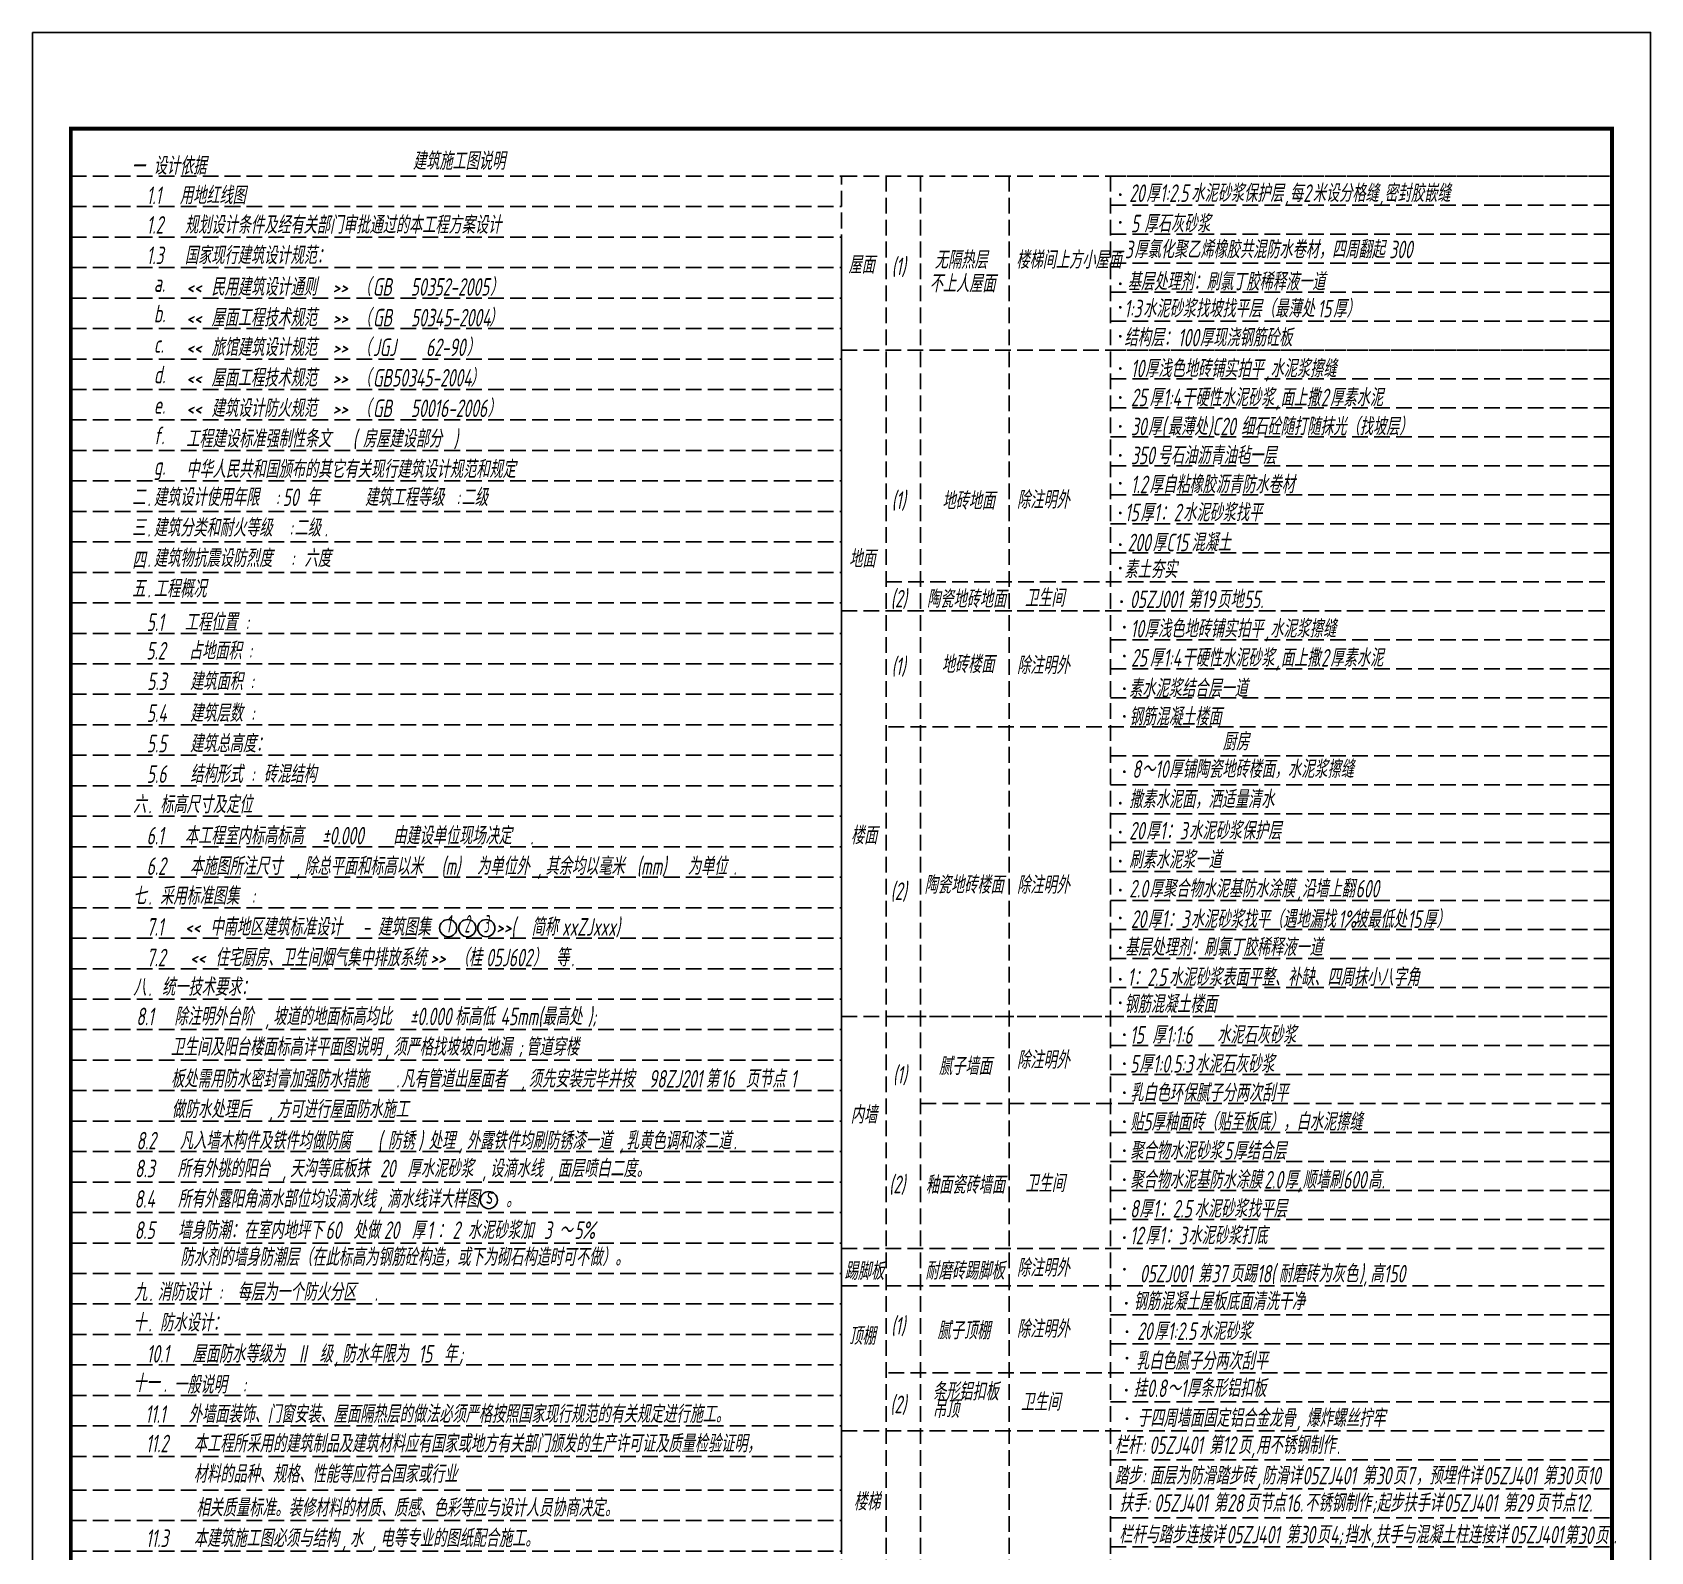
# Model space of a CAD drawing. Header units: millimetres. Extents: x -807114 to 558292, y -468455 to -61603.
# Drawn here: x -581947 to -556163, y -141371 to -117170 of the extents above; entities that cross this region are included whole.
import ezdxf
from ezdxf.enums import TextEntityAlignment as Align

# ---------------------------------------------------------------- set-up
doc = ezdxf.new("R2010")
doc.units = ezdxf.units.MM
doc.header["$LTSCALE"] = 1000
doc.linetypes.add('DASH', pattern=[0.35, 0.25, -0.1])
for name, color, linetype in [('PUB_TEXT', 3, 'Continuous'), ('PUB_TITLE', 4, 'Continuous'), ('标注1', 7, 'Continuous')]:
    doc.layers.add(name, color=color, linetype=linetype)
doc.styles.add('TEXT', font='gbeitc.shx', dxfattribs={"width": 0.85, "bigfont": 'hztxt.shx'})

# ---------------------------------------------------------------- blocks, each defined once
blk = doc.blocks.new('G$CB05D023B')
at = {"layer": 'PUB_TITLE'}
blk.add_lwpolyline([(0, 36466), (0, 0), (25784, 0), (25784, 36466)], close=True, dxfattribs=at)
at = {"layer": 'PUB_TITLE', "const_width": 61.4}
blk.add_lwpolyline([(614, 34931), (614, 614), (25170, 614), (25170, 34931)], close=True, dxfattribs=at)

msp = doc.modelspace()

# ---------------------------------------------------------------- linework, layer by layer
at = {"layer": 'PUB_TEXT', "color": 0, "const_width": 21.9}
for points in [[(-564624.5, -119754.5, 1), (-564602.1, -119754.5, 1)], [(-564624.5, -120197.6, 1), (-564602.1, -120197.6, 1)], [(-564624.5, -120671.2, 1), (-564602.1, -120671.2, 1)], [(-564624.5, -121175, 1), (-564602.1, -121175, 1)], [(-564624.5, -121549.5, 1), (-564602.1, -121549.5, 1)], [(-564624.5, -122011.1, 1), (-564602.1, -122011.1, 1)], [(-564624.5, -122524.3, 1), (-564602.1, -122524.3, 1)], [(-564624.5, -122985.9, 1), (-564602.1, -122985.9, 1)], [(-564624.5, -123447.5, 1), (-564602.1, -123447.5, 1)], [(-564624.5, -123909.2, 1), (-564602.1, -123909.2, 1)], [(-564624.5, -124352.3, 1), (-564602.1, -124352.3, 1)], [(-564624.5, -124825.9, 1), (-564602.1, -124825.9, 1)], [(-564624.5, -125329.7, 1), (-564602.1, -125329.7, 1)], [(-564624.5, -125704.2, 1), (-564602.1, -125704.2, 1)], [(-564603.9, -126238.9, 1), (-564581.6, -126238.9, 1)], [(-564558.8, -126644.6, 1), (-564536.5, -126644.6, 1)], [(-564558.8, -127104.8, 1), (-564536.5, -127104.8, 1)], [(-564558.8, -127626, 1), (-564536.5, -127626, 1)], [(-564558.8, -128065.7, 1), (-564536.5, -128065.7, 1)], [(-564558.8, -128948.2, 1), (-564536.5, -128948.2, 1)], [(-564624.5, -129448.7, 1), (-564602.1, -129448.7, 1)], [(-564624.5, -129910.4, 1), (-564602.1, -129910.4, 1)], [(-564624.5, -130372, 1), (-564602.1, -130372, 1)], [(-564624.5, -130833.6, 1), (-564602.1, -130833.6, 1)], [(-564624.5, -131276.8, 1), (-564602.1, -131276.8, 1)], [(-564624.5, -131750.3, 1), (-564602.1, -131750.3, 1)], [(-564624.5, -132254.2, 1), (-564602.1, -132254.2, 1)], [(-564624.5, -132628.6, 1), (-564602.1, -132628.6, 1)], [(-564558.8, -133137.7, 1), (-564536.5, -133137.7, 1)], [(-564558.8, -133599.4, 1), (-564536.5, -133599.4, 1)], [(-564558.8, -134061, 1), (-564536.5, -134061, 1)], [(-564558.8, -134522.6, 1), (-564536.5, -134522.6, 1)], [(-564558.8, -134984.2, 1), (-564536.5, -134984.2, 1)], [(-564558.8, -135445.9, 1), (-564536.5, -135445.9, 1)], [(-564558.8, -135907.5, 1), (-564536.5, -135907.5, 1)], [(-564558.8, -136369.1, 1), (-564536.5, -136369.1, 1)], [(-564557.7, -136872.3, 1), (-564535.3, -136872.3, 1)], [(-564527.2, -137414.3, 1), (-564504.9, -137414.3, 1)], [(-564516.8, -137868.6, 1), (-564494.5, -137868.6, 1)], [(-564516.8, -138289.5, 1), (-564494.5, -138289.5, 1)], [(-564527.2, -138799.2, 1), (-564504.9, -138799.2, 1)], [(-564516.8, -139253.4, 1), (-564494.5, -139253.4, 1)]]:
    msp.add_lwpolyline(points, format="xyb", close=True, dxfattribs=at)
at = {"layer": 'PUB_TEXT', "color": 0}
for centre in [(-575320.8, -131438.6), (-575017.3, -131438.6), (-574713.8, -131438.6), (-574674, -135771.2)]:
    msp.add_circle(centre, 136.6, dxfattribs=at)
at = {"layer": '标注1', "color": 251, "linetype": 'DASH'}
for p, q in [((-581333, -119460), (-569054.8, -119460)), ((-569054.8, -141292.1), (-569054.8, -119460)), ((-569054.8, -119460), (-556776.7, -119460)), ((-568342.2, -141753.7), (-568342.2, -119460)), ((-567795.6, -141753.7), (-567795.6, -119460)), ((-566381.6, -141753.7), (-566381.6, -119460)), ((-564767.6, -119460), (-556776.7, -119460)), ((-564767.6, -141753.7), (-564767.6, -119460)), ((-581333, -119945.6), (-569054.8, -119945.6)), ((-564767.6, -119921.6), (-556776.7, -119921.6)), ((-564767.6, -120383.3), (-556776.7, -120383.3)), ((-581333, -120431.1), (-569054.8, -120431.1)), ((-569054.8, -141753.7), (-569054.8, -120543.3)), ((-581333, -120916.7), (-569054.8, -120916.7)), ((-564767.6, -120844.9), (-556776.7, -120844.9)), ((-581333, -121402.3), (-569054.8, -121402.3)), ((-564767.6, -121306.5), (-556776.7, -121306.5)), ((-581333, -121887.9), (-569054.8, -121887.9)), ((-564767.6, -121768.2), (-556776.7, -121768.2)), ((-581333, -122373.4), (-569054.8, -122373.4)), ((-569054.8, -122229.8), (-556776.7, -122229.8)), ((-564767.6, -122229.8), (-556776.7, -122229.8)), ((-564767.6, -122229.8), (-556776.7, -122229.8)), ((-564767.6, -122691.4), (-556776.7, -122691.4)), ((-581333, -122859), (-569054.8, -122859)), ((-564767.6, -123153), (-556776.7, -123153)), ((-581333, -123344.6), (-569054.8, -123344.6)), ((-564767.6, -123614.7), (-556776.7, -123614.7)), ((-581333, -123830.2), (-569054.8, -123830.2)), ((-564767.6, -124076.3), (-556776.7, -124076.3)), ((-581333, -124315.7), (-569054.8, -124315.7)), ((-564767.6, -124537.9), (-556776.7, -124537.9)), ((-581333, -124801.3), (-569054.8, -124801.3)), ((-564767.6, -124999.6), (-556776.7, -124999.6)), ((-581333, -125286.9), (-569054.8, -125286.9)), ((-564767.6, -125461.2), (-556776.7, -125461.2)), ((-581333, -125772.5), (-569054.8, -125772.5)), ((-568342.2, -125922.8), (-556776.7, -125922.8)), ((-581333, -126258), (-569054.8, -126258)), ((-569054.8, -126384.5), (-556776.7, -126384.5)), ((-568342.2, -126384.5), (-556776.7, -126384.5)), ((-581333, -126743.6), (-569054.8, -126743.6)), ((-564767.6, -126846.1), (-556776.7, -126846.1)), ((-581333, -127229.2), (-569054.8, -127229.2)), ((-564767.6, -127307.7), (-556776.7, -127307.7)), ((-581333, -127714.7), (-569054.8, -127714.7)), ((-564767.6, -127769.4), (-556776.7, -127769.4)), ((-581333, -128200.3), (-569054.8, -128200.3)), ((-581333, -128200.3), (-569054.8, -128200.3)), ((-568306.5, -128231), (-556776.7, -128231)), ((-581333, -128685.9), (-569054.8, -128685.9)), ((-564767.6, -128692.6), (-557472.2, -128692.6)), ((-564767.6, -128692.6), (-556776.7, -128692.6)), ((-581333, -129171.5), (-569054.8, -129171.5)), ((-564767.6, -129154.3), (-556776.7, -129154.3)), ((-581333, -129657), (-569054.8, -129657)), ((-564767.6, -129615.9), (-556776.7, -129615.9)), ((-581333, -130142.6), (-569054.8, -130142.6)), ((-564767.6, -130077.5), (-556776.7, -130077.5)), ((-581333, -130628.2), (-569054.8, -130628.2)), ((-564767.6, -130539.1), (-556776.7, -130539.1)), ((-581333, -131113.8), (-569054.8, -131113.8)), ((-564767.6, -131000.8), (-556776.7, -131000.8)), ((-564767.6, -131462.4), (-556776.7, -131462.4)), ((-581333, -131599.3), (-569054.8, -131599.3)), ((-564767.6, -131924), (-556776.7, -131924)), ((-581333, -132084.9), (-569054.8, -132084.9)), ((-564767.6, -132385.7), (-556776.7, -132385.7)), ((-581333, -132570.5), (-569054.8, -132570.5)), ((-569054.8, -132847.3), (-556776.7, -132847.3)), ((-569054.8, -132847.3), (-556776.7, -132847.3)), ((-568306.5, -132847.3), (-556776.7, -132847.3)), ((-568306.5, -132847.3), (-556776.7, -132847.3)), ((-568306.5, -132847.3), (-556776.7, -132847.3)), ((-568306.5, -132847.3), (-556776.7, -132847.3)), ((-581333, -133056.1), (-569054.8, -133056.1)), ((-581333, -133541.6), (-569054.8, -133541.6)), ((-564767.6, -133308.9), (-556776.7, -133308.9)), ((-564767.6, -133770.6), (-556776.7, -133770.6)), ((-581333, -134027.2), (-569054.8, -134027.2)), ((-567795.6, -134232.2), (-556776.7, -134232.2)), ((-581333, -134512.8), (-569054.8, -134512.8)), ((-564767.6, -134693.8), (-556776.7, -134693.8)), ((-581333, -134998.3), (-569054.8, -134998.3)), ((-564767.6, -135155.5), (-556776.7, -135155.5)), ((-581333, -135483.9), (-569054.8, -135483.9)), ((-564767.6, -135617.1), (-556776.7, -135617.1)), ((-581333, -135969.5), (-569054.8, -135969.5)), ((-564767.6, -136078.7), (-556776.7, -136078.7)), ((-581333, -136455.1), (-569054.8, -136455.1)), ((-569054.8, -136540.4), (-556776.7, -136540.4)), ((-581333, -136940.6), (-569054.8, -136940.6)), ((-569054.8, -137137.4), (-556776.7, -137137.4)), ((-581333, -137426.2), (-569054.8, -137426.2)), ((-564767.6, -137599), (-556776.7, -137599)), ((-581333, -137911.8), (-569054.8, -137911.8)), ((-564767.6, -138060.6), (-556776.7, -138060.6)), ((-581333, -138397.4), (-569054.8, -138397.4)), ((-581333, -138397.4), (-569054.8, -138397.4)), ((-568306.5, -138522.3), (-556776.7, -138522.3)), ((-581333, -138882.9), (-569054.8, -138882.9)), ((-564767.6, -138983.9), (-556776.7, -138983.9)), ((-581333, -139368.5), (-569054.8, -139368.5)), ((-569054.8, -139445.5), (-556776.7, -139445.5)), ((-581333, -139854.1), (-569054.8, -139854.1)), ((-564767.6, -139907.2), (-556776.7, -139907.2)), ((-581333, -140391.5), (-569054.8, -140391.5)), ((-564767.6, -140368.8), (-556776.7, -140368.8)), ((-581333, -140877), (-569054.8, -140877)), ((-564767.6, -140830.4), (-556776.7, -140830.4)), ((-564767.6, -141292.1), (-556776.7, -141292.1)), ((-581333, -141362.6), (-569054.8, -141362.6))]:
    msp.add_line(p, q, dxfattribs=at)

# ---------------------------------------------------------------- block references
at = {"color": 1}
msp.add_blockref('G$CB05D023B', (-581946.9, -153636.2), dxfattribs=at)

# ---------------------------------------------------------------- texts
at = {"layer": 'PUB_TEXT', "color": 0, "style": 'TEXT', "width": 0.75}
for s, p in [('建筑施工图说明', (-575885.9, -119360.1)), ('一', (-580367.4, -119446.1)), ('设计依据', (-580016.5, -119435.1)), ('1.1', (-580126.9, -119906.9)), ('用地红线图', (-579599.9, -119906.9)), ('20', (-564471, -119871.7)), ('厚', (-564196.6, -119871.7)), ('1:2.5', (-563982.8, -119871.7)), ('水泥砂浆保护层', (-563483.8, -119871.7)), ('每', (-561912.2, -119871.7)), ('2', (-561698.4, -119871.7)), ('米设分格缝', (-561548.7, -119871.7)), ('密封胶嵌缝', (-560404.8, -119871.7)), (',', (-561987.1, -119871.7)), (',', (-560479.6, -119871.7)), ('1.2', (-580126.9, -120377.2)), ('规划设计条件及经有关部门审批通过的本工程方案设计', (-579519, -120377.2)), ('5', (-564444.5, -120356.5)), ('厚石灰砂浆', (-564230.7, -120356.5)), ('1.3', (-580126.9, -120862.7)), ('国家现行建筑设计规范：', (-579519, -120862.7)), ('无隔热层', (-567572.1, -120934.8)), ('楼梯间上方小屋面', (-566272.8, -120934.8)), ('3', (-564540.4, -120768.4)), ('厚氯化聚乙烯橡胶共混防水卷材，四周翻起', (-564390.8, -120768.4)), ('300', (-560328.1, -120768.4)), ('屋面', (-568946.7, -121012.5)), ('(1)', (-568255.4, -121039.2)), ('a.', (-580011.6, -121303.9)), ('民用建筑设计通则', (-579096.1, -121365.4)), ('（', (-576764.6, -121365.4)), ('GB', (-576523.5, -121365.4)), ('50352-2005', (-575919.5, -121365.4)), ('）', (-574658.3, -121365.4)), ('不上人屋面', (-567653.4, -121311.3)), ('基层处理剂：刷氯丁胶稀释液一道', (-564497.5, -121281.3)), ('<<', (-579498.1, -121365.4)), ('>>', (-577166.6, -121365.4)), ('1:3', (-564550.1, -121710.7)), ('水泥砂浆找坡找平层（最薄处', (-564250.7, -121710.7)), ('15', (-561471, -121710.7)), ('厚）', (-561221.6, -121710.7)), ('b.', (-580011.6, -121789.5)), ('<<', (-579498.1, -121854.9)), ('屋面工程技术规范', (-579095.7, -121854.9)), ('>>', (-577164.3, -121854.9)), ('（', (-576761.9, -121854.9)), ('GB', (-576520.5, -121854.9)), ('50345-2004', (-575916, -121854.9)), ('）', (-574672.4, -121854.9)), ('结构层：', (-564550.1, -122172.3)), ('100', (-563694.8, -122172.3)), ('厚现浇钢筋砼板', (-563345.6, -122172.3)), ('c.', (-580011.6, -122275.1)), ('<<', (-579498.1, -122327.1)), ('旅馆建筑设计规范', (-579095.9, -122327.1)), ('>>', (-577165.4, -122327.1)), ('（', (-576763.2, -122327.1)), ('JGJ', (-576521.9, -122327.1)), ('62-90', (-575676.4, -122327.1)), ('）', (-575030, -122327.1)), ('10', (-564444.5, -122664.7)), ('厚浅色地砖铺实拍平', (-564220, -122664.7)), ('水泥浆擦缝', (-562220.8, -122664.7)), ('d.', (-580011.6, -122760.6)), ('<<', (-579498.1, -122812.7)), ('屋面工程技术规范', (-579095.9, -122812.7)), ('>>', (-577165.4, -122812.7)), ('（', (-576763.2, -122812.7)), ('GB50345-2004', (-576521.9, -122812.7)), ('）', (-574966.8, -122812.7)), (',', (-562295.6, -122664.7)), ('建筑设计防火规范', (-579095.9, -123298.3)), ('（', (-576763.2, -123298.3)), ('）', (-574695.8, -123298.3)), ('25', (-564444.5, -123126.3)), ('厚', (-564145.2, -123126.3)), ('1:4', (-563931.4, -123126.3)), ('干硬性水泥砂浆', (-563632, -123126.3)), ('面上撒', (-562060.4, -123126.3)), ('2', (-561418.9, -123126.3)), ('厚素水泥', (-561269.2, -123126.3)), ('e.', (-580011.6, -123246.2)), ('<<', (-579498.1, -123298.3)), ('>>', (-577165.4, -123298.3)), ('GB', (-576521.9, -123298.3)), ('50016-2006', (-575917.7, -123298.3)), (',', (-562135.2, -123126.3)), ('f.', (-580011.6, -123731.8)), ('工程建设标准强制性条文', (-579498.1, -123783.8)), ('(', (-576843.1, -123783.8)), ('房屋建设部分', (-576682.2, -123783.8)), (')', (-575234, -123783.8)), ('30', (-564444.5, -123587.9)), ('厚', (-564170.1, -123587.9)), ('(', (-563956.3, -123587.9)), ('最薄处', (-563856.5, -123587.9)), (')C20', (-563215, -123587.9)), ('细石砼随打随抹光（找坡层）', (-562691.2, -123587.9)), ('号石油沥青油毡一层', (-564020.5, -124049.5)), ('g.', (-580011.6, -124217.3)), ('中华人民共和国颁布的其它有关现行建筑设计规范和规定', (-579498.1, -124269.4)), ('350', (-564444.5, -124049.5)), ('1.2', (-564444.5, -124511.2)), ('厚自粘橡胶沥青防水卷材', (-564145.2, -124511.2)), ('二', (-580359.6, -124716)), ('建筑设计使用年限', (-580014.7, -124716)), (':', (-578072.4, -124716)), ('50', (-577959.1, -124716)), ('年', (-577577.3, -124716)), ('建筑工程等级', (-576649.2, -124716)), (':', (-575192.5, -124716)), ('二级', (-575111.6, -124716)), ('(1)', (-568255.4, -124762.8)), ('地砖地面', (-567452.4, -124771.8)), ('除注明外', (-566260.7, -124756.1)), ('.', (-580116.8, -124716)), ('15', (-564540.4, -124958.8)), ('厚', (-564291, -124958.8)), ('1', (-564077.2, -124958.8)), ('：', (-563977.4, -124958.8)), ('2', (-563763.5, -124958.8)), ('水泥砂浆找平', (-563613.9, -124958.8)), ('三', (-580359.6, -125201.6)), ('建筑分类和耐火等级', (-580014.7, -125201.6)), (':', (-577854.4, -125201.6)), ('二级', (-577774.3, -125201.6)), ('.', (-580116.8, -125201.6)), ('.', (-577294.3, -125201.6)), ('200', (-564497.5, -125436)), ('厚', (-564096.8, -125436)), ('C15', (-563882.1, -125436)), ('混凝土', (-563481.4, -125436)), ('四', (-580358.2, -125722.2)), ('建筑物抗震设防烈度', (-580014.7, -125687.1)), (':', (-577829.6, -125687.1)), ('六度', (-577612.9, -125687.1)), ('地面', (-568935.4, -125694.8)), ('素土夯实', (-564550.1, -125865.3)), ('.', (-580116.8, -125687.1)), ('五', (-580359.6, -126172.7)), ('工程概况', (-580014.7, -126172.7)), ('(2)', (-568270.3, -126330.7)), ('陶瓷地砖地面', (-567695.2, -126336.7)), ('卫生间', (-566134.3, -126320.7)), ('05ZJ001', (-564459, -126341.6)), ('第', (-563536, -126341.6)), ('19', (-563322.2, -126341.6)), ('页地', (-563072.7, -126341.6)), ('55.', (-562645.1, -126341.6)), ('.', (-580116.8, -126172.7)), ('5.1', (-580126.9, -126706.7)), ('工程位置', (-579521.2, -126706.7)), (':', (-578553.6, -126706.7)), ('10', (-564450.1, -126809.9)), ('厚浅色地砖铺实拍平', (-564225.5, -126809.9)), ('水泥浆擦缝', (-562226.3, -126809.9)), ('占地面积', (-579456.7, -127160.4)), (',', (-562301.1, -126809.9)), ('5.2', (-580131.8, -127160.4)), (':', (-578505, -127160.4)), ('(1)', (-568257.8, -127407.6)), ('地砖楼面', (-567461.9, -127376.6)), ('除注明外', (-566260.7, -127393.2)), ('25', (-564440.8, -127273.2)), ('厚', (-564141.5, -127273.2)), ('1:4', (-563927.7, -127273.2)), ('干硬性水泥砂浆', (-563628.3, -127273.2)), ('面上撒', (-562056.7, -127273.2)), ('2', (-561415.2, -127273.2)), ('厚素水泥', (-561265.6, -127273.2)), ('5.3', (-580119.1, -127647.9)), ('建筑面积', (-579437.6, -127647.9)), (',', (-562131.5, -127273.2)), (':', (-578476.8, -127647.9)), ('素水泥浆结合层一道', (-564474.8, -127759)), ('5.4', (-580124.9, -128154)), ('建筑层数', (-579436, -128154)), (':', (-578464.9, -128154)), ('钢筋混凝土楼面', (-564471.7, -128211.3)), ('5.5', (-580124.9, -128639.6)), ('建筑总高度：', (-579436, -128639.6)), ('厨房', (-562982.6, -128608)), ('5.6', (-580124.9, -129125.1)), ('结构形式', (-579436, -129125.1)), ('砖混结构', (-578261.6, -129125.1)), ('8', (-564422.4, -129046.3)), ('～', (-564272.8, -129046.3)), ('10', (-564058.9, -129046.3)), ('厚铺陶瓷地砖楼面，水泥浆擦缝', (-563834.4, -129046.3)), (':', (-578464.9, -129125.1)), ('六', (-580343.8, -129609.7)), ('标高尺寸及定位', (-579914.4, -129609.2)), ('撒素水泥面，洒适量清水', (-564471, -129528.1)), ('.', (-580101.1, -129609.7)), ('6.1', (-580126.9, -130105.7)), ('本工程室内标高标高', (-579519, -130105.7)), ('%%p0.000', (-577333.9, -130105.7)), ('由建设单位现场决定', (-576200.9, -130105.7)), ('楼面', (-568906.7, -130102)), ('20', (-564471, -130027.6)), ('厚', (-564196.6, -130027.6)), ('1', (-563982.8, -130027.6)), ('：', (-563883, -130027.6)), ('3', (-563669.2, -130027.6)), ('水泥砂浆保护层', (-563519.5, -130027.6)), ('.', (-574015.8, -130105.7)), ('刷素水泥浆一道', (-564471, -130489.3)), ('6.2', (-580126.9, -130591.3)), ('本施图所注尺寸', (-579438.1, -130591.3)), ('除总平面和标高以米', (-577617.2, -130591.3)), ('(m)', (-575432.1, -130591.3)), ('为单位外', (-574865.6, -130591.3)), ('其余均以毫米', (-573773.1, -130591.3)), ('(mm)', (-572316.3, -130591.3)), ('为单位', (-571507, -130591.3)), (',', (-577738.6, -130591.3)), (',', (-573894.4, -130591.3)), ('.', (-570778.7, -130591.3)), ('(2)', (-568272.6, -130990.6)), ('陶瓷地砖楼面', (-567733.9, -130888.9)), ('除注明外', (-566260.7, -130892.2)), ('2.0', (-564471, -130950.9)), ('厚聚合物水泥基防水涂膜', (-564146.7, -130950.9)), ('沿墙上翻', (-561719.8, -130950.9)), ('600', (-560864.5, -130950.9)), ('七', (-580343.8, -131066.4)), ('采用标准图集', (-579914.4, -131065.9)), (':', (-578457.7, -131065.9)), (',', (-561794.6, -130950.9)), ('.', (-580101.1, -131066.4)), ('20', (-564444.5, -131435.6)), ('厚', (-564170.1, -131435.6)), ('1', (-563956.3, -131435.6)), ('：', (-563856.5, -131435.6)), ('3', (-563642.7, -131435.6)), ('水泥砂浆找平（遇地漏找', (-563493, -131435.6)), ('1%', (-561141, -131435.6)), ('坡最低处', (-560891.5, -131435.6)), ('15', (-560036.2, -131435.6)), ('厚）', (-559786.7, -131435.6)), ('7.1', (-580126.9, -131560)), ('<<', (-579519, -131560)), ('中南地区建筑标准设计', (-579114.4, -131560)), ('-', (-576686.5, -131560)), ('建筑图集', (-576443.7, -131560)), ('>>(', (-574562.1, -131560)), ('简称', (-573995.6, -131560)), ('xxZJxxx)', (-573510, -131560)), ('住宅厨房、卫生间烟气集中排放系统', (-579033.4, -132048)), ('（桂', (-575204.2, -132048)), ('）', (-573972.8, -132048)), ('等', (-573607.7, -132048)), ('基层处理剂：刷氯丁胶稀释液一道', (-564540.4, -131883.3)), ('7.2', (-580126.9, -132048)), ('<<', (-579438.1, -132048)), ('>>', (-575608.8, -132048)), ('05J602', (-574718.6, -132048)), ('.', (-573364.9, -132048)), ('八', (-580343.8, -132519.5)), ('统一技术要求：', (-579884.1, -132516.8)), ('1', (-564497.5, -132360.5)), ('：', (-564397.7, -132360.5)), ('2.5', (-564183.9, -132360.5)), ('水泥砂浆表面平整、补缺、四周抹小八字角', (-563834.6, -132360.5)), ('.', (-580101.1, -132519.5)), ('钢筋混凝土楼面', (-564550.1, -132789.8)), ('8.1', (-580291.4, -132986.1)), ('除注明外台阶', (-579685.6, -132986.1)), ('坡道的地面标高均比', (-578112.9, -132986.1)), ('%%p0.000', (-575935.3, -132986.1)), ('标高低', (-575216.2, -132986.1)), ('45mm(', (-574490.3, -132986.1)), ('最高处', (-573821.2, -132986.1)), (');', (-573095.3, -132986.1)), (',', (-578233.9, -132986.1)), ('15', (-564457.5, -133279)), ('厚', (-564101.2, -133279)), ('1:1:6', (-563887.3, -133279)), ('水泥石灰砂浆', (-563072.1, -133279)), ('卫生间及阳台楼面标高详平面图说明', (-579743, -133471.6)), ('须严格找坡坡向地漏', (-576200.8, -133471.6)), (';', (-574203.2, -133471.6)), ('管道穿楼', (-574082.2, -133471.6)), (',', (-576321.7, -133471.6)), ('腻子墙面', (-567504.4, -133778.3)), ('除注明外', (-566260.7, -133680)), ('5', (-564457.5, -133740.7)), ('厚', (-564307.9, -133740.7)), ('1:0.5:3', (-564094, -133740.7)), ('水泥石灰砂浆', (-563420.5, -133740.7)), ('板处需用防水密封膏加强防水措施', (-579741.4, -133979.7)), ('凡有管道出屋面者', (-576072.9, -133979.7)), ('须先安装完毕并按', (-574039.3, -133979.7)), ('98ZJ201', (-572125.3, -133979.7)), ('第', (-571220.2, -133979.7)), ('16', (-570981, -133979.7)), ('页节点', (-570582.2, -133979.7)), ('1', (-569864.5, -133979.7)), ('(1)', (-568235.6, -133914.8)), ('.', (-576152.7, -133979.7)), (',', (-574158.9, -133979.7)), ('乳白色环保腻子分两次刮平', (-564457.5, -134202.3)), ('做防水处理后', (-579730.2, -134465.3)), ('方可进行屋面防水施工', (-578054.5, -134465.3)), ('内墙', (-568911.7, -134550.9)), (',', (-578174.1, -134465.3)), ('贴5厚釉面砖（贴至板底），白水泥擦缝', (-564457.5, -134663.9)), ('8.2', (-580288.6, -134964.2)), ('凡入墙木构件及铁件均做防腐', (-579599.7, -134964.2)), ('(', (-576443.5, -134964.2)), ('防锈', (-576281.6, -134964.2)), (')', (-575796.1, -134964.2)), ('处理', (-575634.2, -134964.2)), ('外露铁件均刷防锈漆一道', (-575027.2, -134964.2)), ('乳黄色调和漆二道', (-572492.8, -134964.2)), ('聚合物水泥砂浆', (-564457.5, -135125.6)), ('5', (-562960.8, -135125.6)), ('厚结合层', (-562811.1, -135125.6)), ('所有外挑的阳台', (-579634.3, -135407.9)), ('天沟等底板抹', (-577842, -135407.9)), ('厚水泥砂浆', (-575970.1, -135407.9)), (',', (-575148.6, -134964.2)), ('设滴水线', (-574655.8, -135407.9)), ('面层喷白二度。', (-573580.4, -135407.9)), (',', (-572584.2, -134964.2)), ('.', (-570778.2, -134964.2)), ('8.3', (-580312.3, -135407.9)), ('20', (-576408.2, -135407.9)), ('(2)', (-568296.5, -135661.5)), ('釉面瓷砖墙面', (-567714, -135670)), ('卫生间', (-566127.3, -135644.2)), ('聚合物水泥基防水涂膜', (-564457.5, -135587.2)), ('2.0', (-562319.3, -135587.2)), ('厚', (-561995, -135587.2)), ('顺墙刷', (-561706.3, -135587.2)), ('600', (-561064.9, -135587.2)), ('高', (-560665.7, -135587.2)), ('8.4', (-580319.6, -135892.6)), ('所有外露阳角滴水部位均设滴水线', (-579630.7, -135892.6)), (',', (-577961.5, -135407.9)), ('滴水线详大样图', (-576297.5, -135892.6)), (',', (-574775.3, -135407.9)), (',', (-573699.9, -135407.9)), (',', (-561781.2, -135587.2)), ('.', (-560451.9, -135587.2)), (',', (-576418.9, -135892.6)), ('。', (-574399.9, -135892.6)), ('8', (-564457.5, -136048.8)), ('厚', (-564307.9, -136048.8)), ('1', (-564094, -136048.8)), ('：', (-563994.2, -136048.8)), ('2.5', (-563780.4, -136048.8)), ('水泥砂浆找平层', (-563431.2, -136048.8)), ('8.5', (-580317.2, -136390.3)), ('墙身防潮：在室内地坪下', (-579628.4, -136390.3)), ('60', (-577277.7, -136390.3)), ('处做', (-576832.6, -136390.3)), ('20', (-576347, -136390.3)), ('厚', (-575901.9, -136390.3)), ('1', (-575659.1, -136390.3)), ('2', (-575254.5, -136390.3)), ('水泥砂浆加', (-575011.7, -136390.3)), ('3', (-573797.8, -136390.3)), ('5%', (-573312.2, -136390.3)), ('：', (-575497.3, -136390.3)), ('～', (-573555, -136390.3)), ('12', (-564457.5, -136475.3)), ('厚', (-564208.1, -136475.3)), ('1', (-563994.2, -136475.3)), ('：', (-563894.5, -136475.3)), ('3', (-563680.6, -136475.3)), ('水泥砂浆打底', (-563531, -136475.3)), ('防水剂的墙身防潮层（在此标高为钢筋砼构造，或下为砌石构造时可不做）。', (-579590, -136820)), ('踢脚板', (-569008.1, -137041.6)), ('耐磨砖踢脚板', (-567720.5, -137037)), ('除注明外', (-566260.7, -136989.8)), ('05ZJ001', (-564301.1, -137083.2)), ('第', (-563378, -137083.2)), ('37', (-563164.2, -137083.2)), ('页踢', (-562864.9, -137083.2)), ('18(', (-562437.2, -137083.2)), ('耐磨砖为灰色', (-562088, -137083.2)), ('),', (-560805, -137083.2)), ('高', (-560630.4, -137083.2)), ('150', (-560416.6, -137083.2)), ('九', (-580330.2, -137380.3)), ('消防设计', (-579952.1, -137375.7)), ('每层为一个防火分区', (-578680, -137375.7)), ('.', (-580087.4, -137380.3)), (':', (-578981, -137375.7)), ('.', (-576495, -137375.7)), ('钢筋混凝土屋板底面清洗干净', (-564402.3, -137524.1)), ('十', (-580343.8, -137864.4)), ('防水设计：', (-579914.4, -137864)), ('(1)', (-568263.7, -137912.7)), ('腻子顶棚', (-567528.2, -137988.7)), ('除注明外', (-566260.7, -137964)), ('.', (-580101.1, -137864.4)), ('顶棚', (-568936.2, -138076.9)), ('20', (-564346.3, -137999.3)), ('厚', (-564071.9, -137999.3)), ('1:2.5', (-563858.1, -137999.3)), ('水泥砂浆', (-563359.1, -137999.3)), ('10.1', (-580126.9, -138360.4)), ('屋面防水等级为', (-579397.6, -138360.4)), ('II', (-577698.1, -138360.4)), ('级', (-577374.4, -138360.4)), ('防水年限为', (-577010.2, -138360.4)), ('15', (-575796.3, -138360.4)), ('年', (-575391.6, -138360.4)), (';', (-575148.8, -138360.4)), ('乳白色腻子分两次刮平', (-564365.3, -138474.2)), (',', (-577131.6, -138360.4)), ('十一', (-580343.4, -138826.9)), ('一般说明', (-579692.1, -138852)), (':', (-578598.6, -138852)), ('条形铝扣板', (-567603, -138961.4)), ('挂', (-564402.3, -138909)), ('0.8', (-564188.4, -138909)), ('～', (-563864.1, -138909)), ('1', (-563650.3, -138909)), ('厚条形铝扣板', (-563550.5, -138909)), ('.', (-579857.8, -138826.9)), ('(2)', (-568278.6, -139165.9)), ('吊顶', (-567603, -139240.6)), ('卫生间', (-566197.7, -139126.9)), ('11.1', (-580148.1, -139319.8)), ('外墙面装饰、门窗安装、屋面隔热层的做法必须严格按照国家现行规范的有关规定进行施工。', (-579459.2, -139319.8)), ('于四周墙面固定铝合金龙骨', (-564346.3, -139384.2)), ('爆炸螺丝拧牢', (-561650.6, -139384.2)), ('本工程所采用的建筑制品及建筑材料应有国家或地方有关部门颁发的生产许可证及质量检验证明，', (-579377.5, -139789.3)), (',', (-561799.7, -139384.2)), ('11.2', (-580138.5, -139789.3)), ('栏杆', (-564701.6, -139815.4)), (':', (-564273.9, -139815.4)), ('05ZJ401', (-564148.6, -139815.4)), ('第', (-563200.6, -139815.4)), ('12', (-562986.8, -139815.4)), ('页', (-562737.4, -139815.4)), ('用不锈钢制作', (-562448.7, -139815.4)), ('材料的品种、规格、性能等应符合国家或行业', (-579377.5, -140274.9)), ('踏步', (-564701.1, -140301.1)), ('面层为防滑踏步砖', (-564145.9, -140301.1)), (',', (-562523.5, -139815.4)), ('防滑详', (-562353.6, -140301.1)), ('.', (-561165.8, -139815.4)), ('第', (-560758, -140301.1)), ('，预埋件详', (-559903, -140301.1)), ('第', (-557878.1, -140301.1)), (':', (-564271.8, -140301.1)), ('05ZJ401', (-561709.6, -140301.1)), ('30', (-560543.3, -140301.1)), ('页', (-560267.9, -140301.1)), ('7', (-560053.2, -140301.1)), ('05ZJ401', (-558829.7, -140301.1)), ('30', (-557663.4, -140301.1)), ('页', (-557387.9, -140301.1)), ('10', (-557173.3, -140301.1)), ('相关质量标准。装修材料的材质、质感、色彩等应与设计人员协商决定。', (-579336.8, -140812.2)), ('楼梯', (-568861.3, -140714.7)), ('扶手', (-564626.4, -140736.3)), ('05ZJ401', (-564073.4, -140736.3)), ('第', (-563125.5, -140736.3)), ('28', (-562911.6, -140736.3)), ('页节点', (-562612.3, -140736.3)), (',', (-562428.7, -140301.1)), ('16.', (-561970.8, -140736.3)), ('不锈钢制作', (-561671.5, -140736.3)), ('起步扶手详', (-560527.5, -140736.3)), ('05ZJ401', (-559458.4, -140736.3)), ('第', (-558510.4, -140736.3)), ('29', (-558296.6, -140736.3)), ('页节点', (-557997.2, -140736.3)), ('12.', (-557355.8, -140736.3)), (':', (-564198.7, -140736.3)), (';', (-560602.3, -140736.3)), ('11.3', (-580138.5, -141297.8)), ('本建筑施工图必须与结构', (-579377.5, -141297.8)), ('水', (-576887.4, -141297.8)), ('电等专业的图纸配合施工。', (-576406.4, -141297.8)), ('栏杆与踏步连接详', (-564632.4, -141240.7)), ('05ZJ401', (-562921.8, -141240.7)), ('第', (-561973.8, -141240.7)), ('30', (-561760, -141240.7)), ('页', (-561485.6, -141240.7)), ('4;', (-561271.8, -141240.7)), ('挡水', (-561047.3, -141240.7)), ('扶手与混凝土柱连接详', (-560544.8, -141240.7)), ('05ZJ401', (-558406.5, -141240.7)), ('第', (-557538.6, -141250.7)), ('30', (-557324.8, -141250.7)), ('页', (-557050.4, -141250.7)), (',', (-577007.4, -141297.8)), (',', (-576526.4, -141297.8)), (',', (-560619.6, -141240.7)), ('.', (-556756.5, -141240.7))]:
    msp.add_text(s, height=280, dxfattribs=at).set_placement(p)
at = {"layer": 'PUB_TEXT', "color": 0, "style": 'TEXT'}
for s, width, p, p2 in [('1', 0.715503, (-575362.6, -131509.1), (-575279.1, -131509.1)), ('2', 0.550387, (-575059.1, -131509.1), (-574975.6, -131509.1)), ('3', 0.545708, (-574755.2, -131509.3), (-574672.5, -131509.3)), ('s', 0.885349, (-574728.2, -135832.7), (-574619.7, -135832.7))]:
    msp.add_text(s, height=280, dxfattribs=dict(at, width=width)).set_placement(p, p2, align=Align.FIT)

doc.saveas('drawing.dxf')
